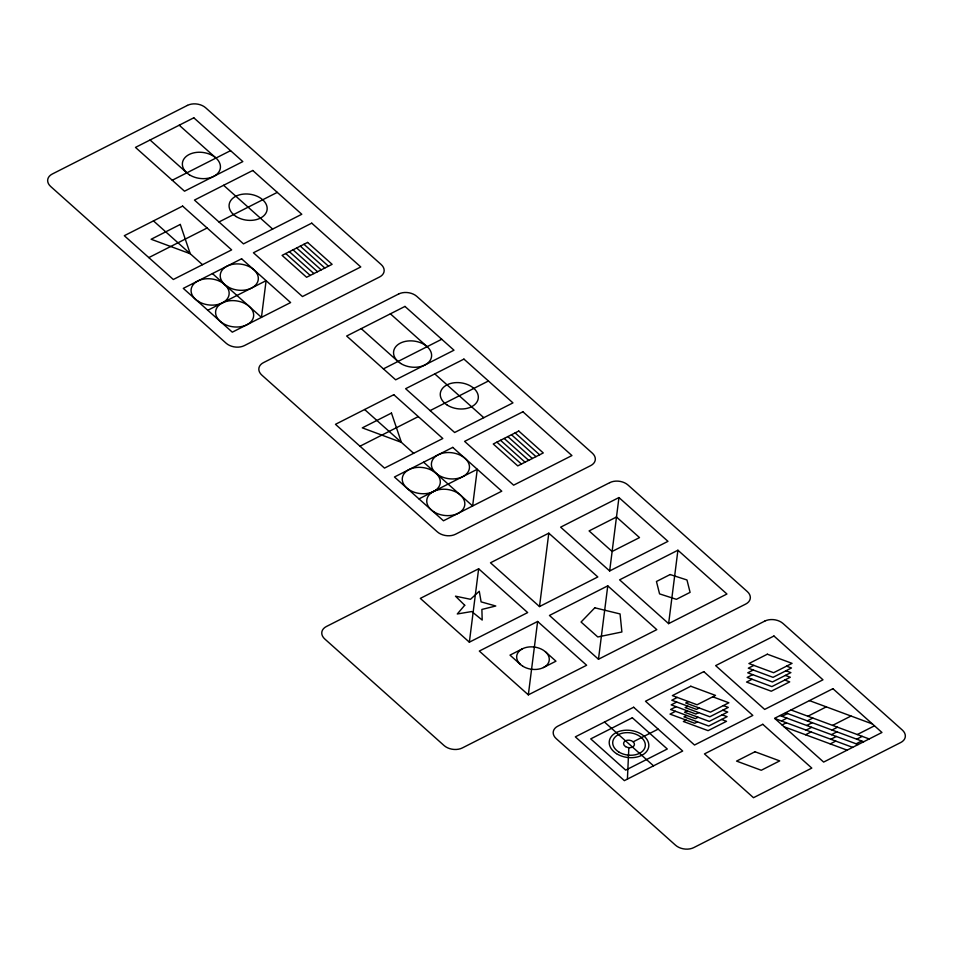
<?xml version="1.0" encoding="UTF-8"?>
<svg xmlns="http://www.w3.org/2000/svg" width="953" height="953" viewBox="0 0 953 953"><rect width="100%" height="100%" fill="white"/><g stroke="black" fill="none" stroke-linecap="round" stroke-linejoin="round"><path stroke-width="1.43" d="M627.419 779.089L628.837 747.7M469.352 642.179L478.644 568.786L420.333 598.389L469.352 642.179L527.664 612.576L478.644 568.786M528.331 694.856L537.623 621.463L479.311 651.066L528.331 694.856L586.643 665.254L537.623 621.463M539.505 606.561L548.797 533.168L490.485 562.782L539.505 606.561L597.817 576.958L548.797 533.168M598.472 659.238L607.764 585.845L549.452 615.459L598.472 659.238L656.796 629.635L607.764 585.845M609.658 570.954L618.95 497.561L560.638 527.164L609.658 570.954L667.97 541.34L618.95 497.561M668.625 623.631L677.917 550.226L619.605 579.841L668.625 623.631L726.936 594.017L677.917 550.226M172.255 180.248L230.566 150.645M148.823 257.596L207.135 227.993M218.964 221.978L277.287 192.375M207.79 310.273L266.101 280.67L261.456 317.361L212.436 273.571M383.416 368.871L441.727 339.268M359.984 446.218L418.296 416.604M430.137 410.6L488.448 380.986M418.963 498.884L477.274 469.281L472.628 505.983L423.608 462.193M522.482 648.79L509.998 655.128L520.493 664.503M543.472 667.529L555.956 661.191L545.461 651.816M677.309 697.429L671.794 700.229L696.488 709.389L699.252 707.984M676.713 702.063L671.198 704.863L695.904 714.011L698.668 712.618M753.847 665.385L748.331 668.184L773.038 677.345L791.455 667.982L786.523 666.159M676.13 706.685L670.614 709.485L695.321 718.645L698.072 717.252M688.495 701.575L685.731 702.98L710.438 712.141L728.866 702.778L712.749 696.81M753.263 670.007L747.748 672.806L772.442 681.967L790.871 672.615L785.939 670.781M675.546 711.319L670.03 714.119L694.737 723.279L697.489 721.874M687.911 706.209L685.147 707.602L709.854 716.763L728.271 707.412L723.351 705.577M752.679 674.641L747.164 677.44L771.859 686.601L790.287 677.238L785.355 675.415M687.316 710.831L684.564 712.236L709.258 721.397L727.687 712.034L722.755 710.211M752.084 679.263L746.568 682.062L771.275 691.223L789.703 681.871L784.772 680.037M633.185 741.815L658.166 729.14M686.732 715.465L683.98 716.859L708.675 726.019L727.103 716.668L722.171 714.833M686.148 720.087L683.384 721.492L708.091 730.653L726.52 721.302L721.588 719.467M782.02 716.322L787.535 713.523M781.424 720.956L786.94 718.157M782.079 724.959L786.356 722.779M807.894 716.227L826.311 706.876M807.298 720.861L812.826 718.05M806.715 725.483L812.23 722.684M806.131 730.117L811.646 727.318M805.547 734.739L811.063 731.94M832.588 725.388L851.017 716.037M832.005 730.01L837.52 727.21M831.421 734.644L836.937 731.844M830.837 739.278L836.353 736.466M830.254 743.9L835.769 741.1M857.295 734.549L874.485 725.817M856.711 739.171L862.227 736.371M856.128 743.805L861.643 741.005M809.442 700.61L872.424 723.97M791.014 709.973L869.196 738.956M785.498 712.773L863.68 741.756M779.983 715.572L858.153 744.555M774.872 718.526L852.637 747.355M784.14 726.805L847.122 750.154M179.224 125.2L215.986 158.043M390.385 313.823L427.147 346.666M303.959 244.278L328.463 266.173M515.12 432.9L539.624 454.795M300.314 246.136L324.818 268.019M511.475 434.747L535.991 456.642M296.669 247.983L321.173 269.878M507.83 436.593L532.346 458.488M223.61 185.287L272.641 229.065M434.782 373.898L483.802 417.688M293.024 249.829L317.528 271.724M504.185 438.451L528.701 460.347M289.378 251.687L313.882 273.571M500.539 440.298L525.055 462.193M285.733 253.534L310.237 275.429M496.894 442.144L521.41 464.04M150.062 140.008L186.836 172.85M361.223 328.63L397.997 361.461M153.469 220.893L202.489 264.684M364.63 409.516L413.65 453.306M604.5 722.052L653.52 765.831M464.73 605.262L457.285 613.97L471.759 611.54L482.194 620.046L481.884 609.443L495.774 606.001L481.11 601.879L479.264 591.241L470.508 599.294L455.474 596.173L464.73 605.262M594.815 607.8L581.056 622.023L597.793 636.973L621.892 631.982L620.058 613.946L594.815 607.8M187.455 105.39L52.26 174.03A13.008 8.887 7.8 0 0 50.688 186.502L226.123 343.211A13.008 8.887 7.8 0 0 244.361 345.617L379.556 276.989A13.008 8.887 7.8 0 0 381.129 264.505L205.693 107.808A13.008 8.887 7.8 0 0 187.455 105.39M193.804 117.803L135.481 147.405L184.513 191.196L242.824 161.593L193.804 117.803M182.619 206.098L124.307 235.701L173.327 279.491L231.639 249.889L182.619 206.098M252.771 170.48L194.46 200.082L243.48 243.873L301.791 214.27L252.771 170.48M180.296 224.443L151.146 239.251L190.231 253.736L180.296 224.443M241.597 258.775L183.286 288.378L232.306 332.168L290.617 302.554L241.597 258.775M311.738 223.157L253.427 252.759L302.458 296.55L360.77 266.947L311.738 223.157M307.605 242.431L282.088 255.38L306.604 277.275L332.109 264.326L307.605 242.431M398.616 294.012L263.433 362.652A13.008 8.887 7.8 0 0 261.849 375.125L437.284 531.822A13.008 8.887 7.8 0 0 455.534 534.24L590.717 465.6A13.008 8.887 7.8 0 0 592.301 453.128L416.854 296.419A13.008 8.887 7.8 0 0 398.616 294.012M404.965 306.425L346.654 336.028L395.674 379.818L453.985 350.204L404.965 306.425M393.792 394.709L335.468 424.323L384.5 468.102L442.811 438.499L393.792 394.709M463.932 359.102L405.621 388.705L454.641 432.495L512.952 402.881L463.932 359.102M391.469 413.066L362.307 427.861L401.392 442.359L391.469 413.066M452.758 447.386L394.447 477L443.467 520.779L501.778 491.176L452.758 447.386M522.911 411.767L464.599 441.382L513.619 485.172L571.931 455.558L522.911 411.767M518.766 431.042L493.249 444.003L517.765 465.898L543.27 452.937L518.766 431.042M609.777 482.635L326.367 626.526A13.008 8.887 7.8 0 0 324.794 638.998L444.074 745.544A13.008 8.887 7.8 0 0 462.312 747.95L745.722 604.059A13.008 8.887 7.8 0 0 747.307 591.587L628.027 485.041A13.008 8.887 7.8 0 0 609.777 482.635M616.484 517.014L589.085 530.916L612.112 551.489L639.511 537.587L616.484 517.014M670.15 574.54L656.45 581.497L659.571 593.886L676.392 599.318L690.091 592.361L686.97 579.972L670.15 574.54M764.794 621.094L557.803 726.174A13.008 8.887 7.8 0 0 556.23 738.646L675.51 845.192A13.008 8.887 7.8 0 0 693.76 847.61L900.74 742.518A13.008 8.887 7.8 0 0 902.312 730.046L783.032 623.5A13.008 8.887 7.8 0 0 764.794 621.094M633.65 707.245L575.338 736.848L624.37 780.638L682.682 751.035L633.65 707.245M703.802 671.627L645.491 701.241L694.511 745.02L752.822 715.417L703.802 671.627M773.955 636.008L715.643 665.623L764.663 709.413L822.975 679.799L773.955 636.008M690.794 686.243L672.377 695.607L697.072 704.755L715.5 695.404L690.794 686.243M632.327 717.764L590.729 738.885L625.692 770.119L667.291 748.998L632.327 717.764M767.344 654.199L748.915 663.55L773.622 672.711L792.05 663.359L767.344 654.199M762.781 724.304L704.47 753.906L753.489 797.697L811.801 768.094L762.781 724.304M832.922 688.685L774.61 718.3L823.642 762.078L881.954 732.476L832.922 688.685M754.99 751.75L736.574 761.102L761.268 770.262L779.697 760.899L754.99 751.75M189.409 174.792A19.143 13.08 7.8 0 0 220.214 168.872A19.143 13.08 7.8 0 0 194.591 152.683A19.143 13.08 7.8 0 0 189.409 174.792M227.279 286.46A19.143 13.08 7.8 0 0 258.084 280.551A19.143 13.08 7.8 0 0 232.461 264.35A19.143 13.08 7.8 0 0 227.279 286.46M198.117 301.267A19.143 13.08 7.8 0 0 228.923 295.347A19.143 13.08 7.8 0 0 203.299 279.158A19.143 13.08 7.8 0 0 198.117 301.267M222.633 323.162A19.143 13.08 7.8 0 0 253.438 317.242A19.143 13.08 7.8 0 0 227.815 301.053A19.143 13.08 7.8 0 0 222.633 323.162M236.13 216.522A19.143 13.08 7.8 0 0 266.935 210.601A19.143 13.08 7.8 0 0 241.312 194.412A19.143 13.08 7.8 0 0 236.13 216.522M400.582 363.403A19.143 13.08 7.8 0 0 431.387 357.494A19.143 13.08 7.8 0 0 405.764 341.305A19.143 13.08 7.8 0 0 400.582 363.403M438.44 475.082A19.143 13.08 7.8 0 0 469.245 469.162A19.143 13.08 7.8 0 0 443.621 452.973A19.143 13.08 7.8 0 0 438.44 475.082M409.29 489.878A19.143 13.08 7.8 0 0 440.083 483.969A19.143 13.08 7.8 0 0 414.472 467.78A19.143 13.08 7.8 0 0 409.29 489.878M433.794 511.773A19.143 13.08 7.8 0 0 464.599 505.864A19.143 13.08 7.8 0 0 438.976 489.663A19.143 13.08 7.8 0 0 433.794 511.773M447.291 405.132A19.143 13.08 7.8 0 0 478.096 399.224A19.143 13.08 7.8 0 0 452.472 383.035A19.143 13.08 7.8 0 0 447.291 405.132M625.573 746.616A5.48 3.752 7.8 0 0 634.4 744.924A5.48 3.752 7.8 0 0 627.062 740.278A5.48 3.752 7.8 0 0 625.573 746.616M616.531 753.656A19.906 13.604 7.8 0 0 648.576 747.509A19.906 13.604 7.8 0 0 621.928 730.665A19.906 13.604 7.8 0 0 616.531 753.656M618.735 751.941A16.392 11.198 7.8 0 0 645.121 746.878A16.392 11.198 7.8 0 0 623.179 733.012A16.392 11.198 7.8 0 0 618.735 751.941M522.697 666.159A16.392 11.198 7.8 0 0 549.083 661.096A16.392 11.198 7.8 0 0 527.14 647.23A16.392 11.198 7.8 0 0 522.697 666.159"/></g></svg>
